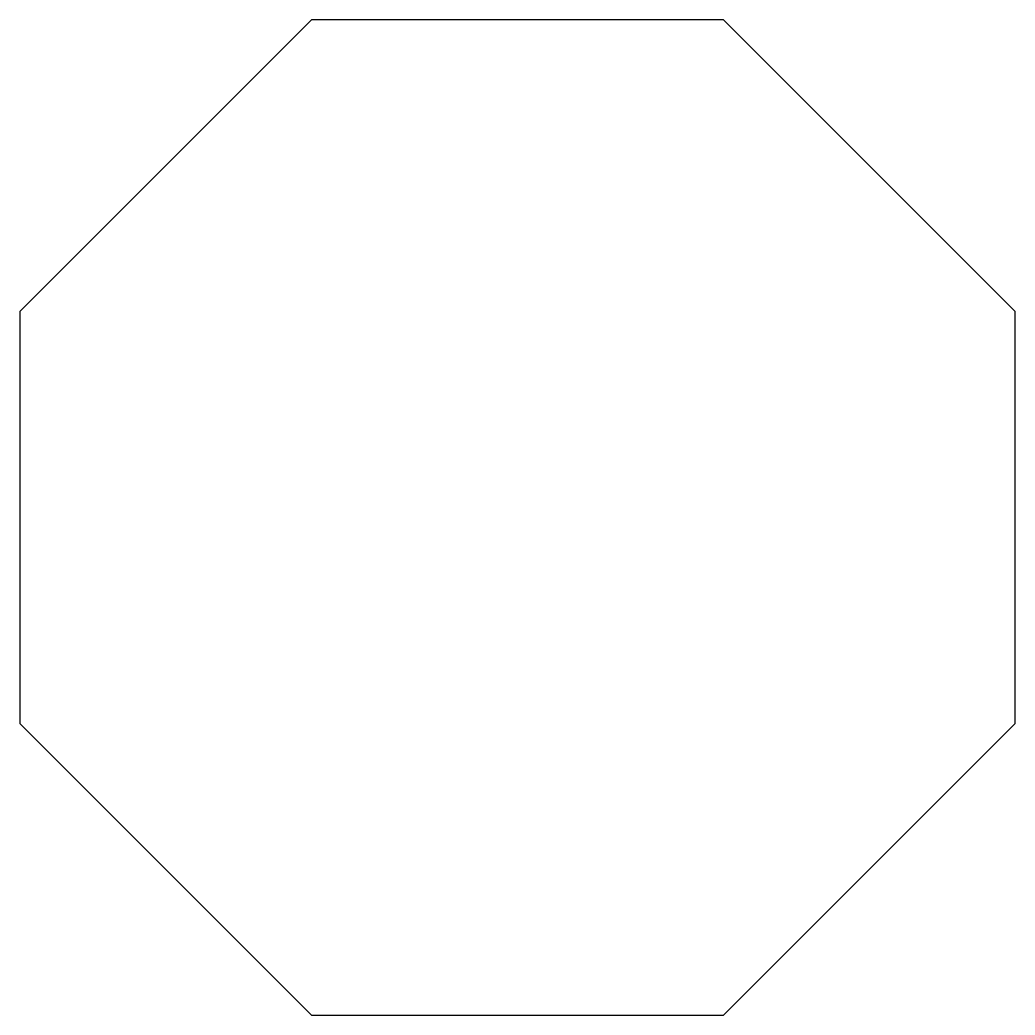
# Model space of a CAD drawing. Header units: millimetres. Extents: x 207.3 to 267.7, y 0 to 60.4.
import ezdxf

# ---------------------------------------------------------------- set-up
doc = ezdxf.new("R2010")
doc.units = ezdxf.units.MM
doc.layers.get('0').update_dxf_attribs({"linetype": 'CONTINUOUS'})

msp = doc.modelspace()

# ---------------------------------------------------------------- linework, layer by layer
msp.add_lwpolyline([(225, 0), (250, 0), (267.678, 17.678), (267.678, 42.678), (250, 60.355), (225, 60.355), (207.322, 42.678), (207.322, 17.678)], close=True)

doc.saveas('drawing.dxf')
